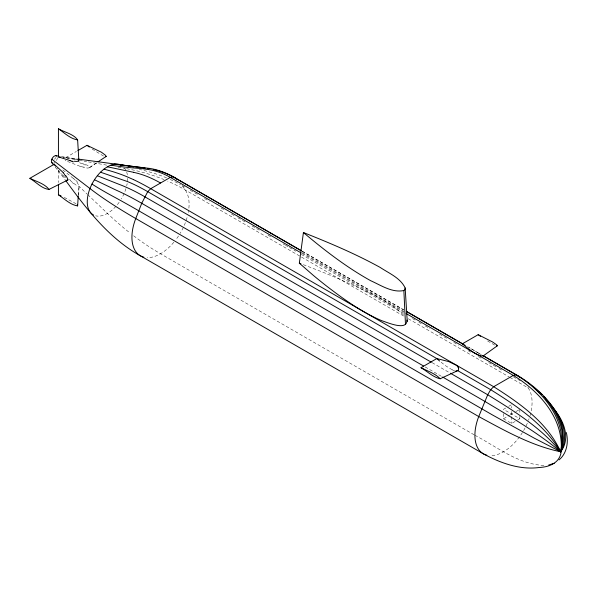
<?xml version="1.0" encoding="UTF-8"?>
<svg xmlns="http://www.w3.org/2000/svg" width="597" height="597" viewBox="0 0 597 597"><rect width="100%" height="100%" fill="white"/><g stroke="black" fill="none" stroke-linecap="round" stroke-linejoin="round"><path stroke-width="0.45" stroke-dasharray="2.98 2.24" d="M78.334 194.823L79.125 185.764L76.991 182.234M78.408 195.741L79.125 185.764M85.393 164.541C90.931 165.914 90.759 169.391 84.834 167.57M54.506 159.257L55.931 157.489M89.513 167.764L97.065 162.645M89.789 167.332L96.968 162.548M65.73 157.601L76.371 151.459M505.711 408.049L503.487 409.333L519.823 418.766L519.823 415.34M508.681 406.333L511.651 404.624L511.651 408.049M503.487 413.624L503.487 418.766L509.428 415.34M510.166 414.908L515.368 411.908M516.106 411.482L519.077 409.766M503.487 418.766L511.651 423.482L516.853 420.482M517.592 420.049L519.823 418.766M543.904 465.436C518.069 464.294 496.794 446.735 474.906 435.265M63.595 157.436L62.842 157.347L78.14 160.071M65.827 157.727L73.125 158.862M61.327 156.526L77.573 159.003M79.841 160.377L82.393 160.832M84.087 161.13L86.64 161.586M88.341 161.884L107.05 165.205M118.102 167.16L124.9 168.369M83.49 167.279L83.065 167.175M76.61 159.593L77.752 159.921M79.602 162.735L80.043 162.854M83.065 163.742L83.49 163.876M80.043 166.302L66.827 161.197M303.336 264.665L320.082 271.113A697.789 402.863 0 0 1 338.409 278.672C361.006 289.149 385.461 298.082 403.9 315.388M65.133 160.459L65.976 160.824M64.282 197.413L75.991 203.719M103.505 156.071L92.184 149.086M452.22 369.827L446.302 366.215A124.706 101.811 -58.5 0 1 444.511 364.916L440.235 361.536M494.667 345.103L486.57 340.365M468.891 347.536L469.623 347.954M471.055 348.775L474.481 350.752M302.179 251.203L403.863 309.91M467.623 346.715L481.339 354.633M302.127 251.277L403.468 309.783M477.906 352.723L474.66 350.849M302.336 252.68L403.96 311.358M301.948 253.374L404.02 312.306M182.272 185.652L184.652 187.025M190.212 190.234L197.353 194.361M204.502 198.48L209.263 201.234M221.174 208.107L224.345 209.943M231.494 214.069L234.673 215.905M237.845 217.733L246.576 222.778M252.135 225.987L259.285 230.114M268.016 235.151L271.187 236.987M283.097 243.86L284.687 244.777M285.478 245.24L287.866 246.613M289.448 247.531L295.806 251.195M301.358 254.404L403.781 313.537M412.512 318.574L415.684 320.41M418.863 322.246L421.243 323.619M425.213 325.91L429.974 328.663M439.504 334.163L446.653 338.29M453.795 342.409L458.556 345.163M468.085 350.663L471.264 352.499M478.406 356.625L481.585 358.454M488.727 362.58L495.876 366.707M499.047 368.543L502.226 370.371M513.338 376.789L520.487 380.916M403.594 316.007L185.264 189.958A242.919 191.585 -35.1 0 0 167.727 181.137M408.355 318.761L509.189 376.976M509.98 377.431L528.241 387.975A40.417 23.335 -60 0 1 530.039 415.669M432.131 362.67L449.601 372.752M425.168 366.946L441.847 376.573M474.115 434.81L160.511 253.755A242.919 140.25 60 0 1 133.638 235.8M479.712 353.767L478.57 353.103M479.869 353.857L480.988 354.506M62.842 169.951L73.125 178.287M73.812 183.413L76.879 185.682L78.886 186.212L87.207 194.137M54.349 162.63L54.603 163.085M87.804 194.704L107.43 213.398A242.919 140.25 60 0 0 130.303 233.226M70.14 180.01L69.498 179.369M63.222 176.018L58.588 170.264M55.178 166.959L65.274 179.988M57.222 168.473L57.678 169.07M527.867 387.438L528.241 387.975M182.458 185.921L185.264 189.958A40.417 23.335 -60 0 1 188.294 212.457M519.823 409.333L519.823 414.482M511.651 411.482L511.651 415.766M511.651 416.624L511.651 423.482M58.431 170.242L58.431 182.533M166.645 177.899A208.159 168.966 -70.6 0 0 153.847 173.264A276.113 199.637 -31.7 0 0 139.273 169.354M170.197 179.451A208.159 168.966 -70.6 0 1 180.585 184.689M124.564 167.914A28.529 16.47 -60 0 1 125.915 170.1M126.736 172.212A28.529 16.47 -60 0 1 127.318 174.705M127.601 178.346A28.529 16.47 -60 0 1 126.736 185.704M125.945 188.659A28.529 16.47 -60 0 1 121.333 198.95M119.161 202.279A28.529 16.47 -60 0 1 95.692 215.83M126.534 168.667A242.919 191.585 -35.1 0 1 164.056 179.593M529.076 418.698A40.417 23.335 -60 0 1 528.532 420.221M527.308 423.243A40.417 23.335 -60 0 1 490.159 455.653M187.055 217.651A40.417 23.335 -60 0 1 180.212 233.285M178.496 236.016A40.417 23.335 -60 0 1 175.518 240.166M173.839 242.248A40.417 23.335 -60 0 1 147.183 257.643M57.275 157.638A4.142 2.388 -60 0 1 56.051 161.227M54.349 162.839A4.142 2.388 -60 0 1 53.678 163.138M454.518 370.759A22.395 18.283 -58.5 0 1 452.235 369.797M73.528 183.615A37.35 26.828 21.1 0 1 72.453 182.667M72.259 182.264A57.073 36.469 24.6 0 1 69.976 180.078M80.065 163.026A57.073 36.171 35.1 0 1 83.073 163.914M83.468 164.406A36.477 25.589 37.9 0 1 85.341 165.078M76.297 159.078A37.35 12.724 -13 0 1 77.2 159.317M73.491 158.72A57.073 16.052 -7.1 0 1 75.752 159.183M73.215 178.219A57.073 46.103 11 0 1 75.483 180.406M76.095 180.57A36.477 27.865 17.3 0 1 77.394 182.048M64.67 177.376A57.073 15.776 66.7 0 1 63.155 175.622M65.513 177.615A36.477 11.903 71.7 0 1 64.879 176.891M84.811 167.279A37.35 28.014 41.3 0 1 83.476 166.981M83.073 167.063A57.073 45.894 48.6 0 1 80.058 166.182"/><path stroke-width="0.9" d="M58.431 184.286L58.431 194.816C64.439 198.831 70.274 204.808 77.625 205.898L78.252 196.055M406.147 313.537L513.286 375.394C538.382 390.595 562.247 416.684 561.299 447.735C562.128 461.071 551.658 466.951 539.3 467.481C519.935 470.152 500.652 463.071 483.786 454.048L140.81 256.031C109.147 238.561 86.766 209.346 65.834 180.712M406.975 320.029C407.348 331.477 387.095 322.283 381.856 320.738C361.558 312.149 343.551 299.104 326.171 285.739A697.789 402.863 0 0 1 313.074 275.157L299.336 263.18L303.418 232.531C329.574 242.889 355.581 253.859 380.237 267.463C388.975 273.322 400.483 277.933 405.154 287.97L407.266 321.529M405.154 287.97L404.945 289.448L403.863 290.523C392.169 293.037 380.938 285.247 370.662 280.694C346.506 267.277 324.514 250.292 303.418 232.531M65.595 175.443C66.26 176.279 69.439 180.719 67.021 179.966M52.446 159.287L51.812 159.235L89.96 188.54A242.919 51.335 21.2 0 0 135.758 218.539L478.734 416.557C504.808 430.631 531.367 445.743 560.65 451.772C567.299 419.721 542.106 390.371 516.278 374.916L482.697 355.499M91.975 184.055A276.113 61.148 14.9 0 0 113.43 196.6A208.159 18.343 33.6 0 1 138.743 210.778L492.488 414.967L534.151 438.101L560.65 451.772C567.329 431.982 556.725 411.072 543.763 396.408M29.85 178.316C36.327 181.518 44.424 183.577 49.044 189.398C42.126 188.943 35.872 181.861 29.85 178.316L54.178 164.272L63.222 172.57M77.894 150.578L87.013 145.317L101.408 152.22L105.527 155.287L106.206 156.392L105.527 156.72M442.638 377.035L484.719 401.326C510.778 416.9 537.203 432.362 560.65 451.772C572.18 420.639 543.785 391.513 519.271 376.535L483.54 355.909M300.94 250.479L173.302 176.899L170.309 177.376L150.713 188.689L147.72 191.667L141.735 203.308L135.758 218.539A40.417 23.335 -60 0 0 143.884 257.195M553.874 409.132C563.732 420.266 571.016 438.646 560.65 451.772C544.576 424.497 516.987 406.176 490.697 389.684L457.705 370.633L440.198 378.759C433.273 377.356 427.183 371.304 421.012 367.685L436.803 358.566L448.541 361.543L456.041 365.065A13.992 10.35 -20.9 0 1 458.16 367.148M406.609 311.597L462.384 343.797L478.175 334.678L492.562 341.962L496.689 344.842L497.361 345.76L496.689 345.894M450.392 373.215L487.704 394.759C513.89 410.915 541.024 427.653 560.65 451.772C570.941 433.84 559.188 412.437 545.994 399.557M58.431 128.81C64.439 132.825 70.274 138.802 77.625 139.892C73.774 134.124 64.513 132.258 58.431 128.81L58.431 156.899L70.14 160.586M77.625 205.898L77.222 204.749M457.705 370.633L455.757 371.05M559.038 459.899C566.978 453.317 568.695 442.108 566.307 432.519M74.274 161.257C75.244 161.414 80.364 161.772 78.446 160.175M497.361 345.76L483.286 355.864A2.91 1.007 14.9 0 1 481.219 355.767L479.234 355.208A13.746 4.761 14.9 0 1 475.779 353.678L474.324 352.894M97.998 161.862L106.206 156.392M49.044 189.398L67.983 179.921M554.262 463.242L548.733 465.003M58.431 156.899L60.603 157.101M120.4 164.772L126.176 165.63M114.325 164.227L149.974 168.444A108.691 84.475 -89.2 0 1 173.309 176.861L301.343 250.822M145.093 168.048L78.476 159.138M55.909 155.698L58.618 156.108M128.101 165.936L130.019 166.25M131.937 166.578L133.847 166.914M107.43 166.809L133.638 172.317M100.527 172.197L127.34 181.51A108.691 27.208 40.5 0 1 147.705 191.644M299.336 263.18L300.933 263.777M97.341 175.749L119.661 184.57A126.564 34.678 41.6 0 1 144.713 196.704M58.431 194.816L61.088 195.965M421.012 367.685C427.452 371.08 435.094 373.431 440.198 378.759M133.527 179.615L126.624 176.578A276.695 98.602 -11.8 0 0 103.953 169.167M94.46 179.742L116.422 190.264A158.026 37.454 39.9 0 1 141.728 203.301M465.22 345.424L462.384 343.797L469.787 349.932M406.527 311.447L462.899 343.991M301.164 252.927L170.309 177.376A102.356 81.655 -80.7 0 0 150.489 169.839L140.653 168.481A276.695 108.908 -14.9 0 1 110.908 165.153M474.272 352.864L474.272 352.864A42.588 14.753 14.9 0 1 469.817 349.932M147.72 191.667L436.803 358.566L439.631 361.036M144.728 196.741L431.34 362.215M141.735 203.308L423.586 366.036M478.175 334.678L480.495 336.305M87.013 145.317L89.334 147.041M533.748 387.431L541.979 394.55M520.203 377.505L516.278 374.916L513.286 375.394L493.689 386.707L490.697 389.684L487.704 394.759L478.734 416.557A40.417 23.335 -60 0 0 486.861 455.212M176.287 178.518L177.227 179.488M551.732 406.572L552.8 407.855M51.812 162.615L53.499 164.787M55.439 166.056L54.178 164.272M458.115 367.17L458.623 368.625M560.65 451.772C547.576 422.736 519.845 403.251 493.689 386.707L150.713 188.689A102.356 17.828 37.2 0 0 133.534 179.63M77.625 139.892L78.886 161.041M403.863 290.523L405.49 324.469M93.52 215.01A28.529 16.47 -60 0 1 92.684 182.719A28.529 16.47 -60 0 1 121.057 165.056M133.646 172.354A127.855 73.819 60 0 1 160.511 182.988M147.616 168.466A126.564 97.348 88.3 0 1 148.869 168.66M153.242 169.496A126.564 97.348 88.3 0 1 176.309 178.466M458.593 368.633A2.978 2.201 -20.9 0 1 457.742 370.662M52.984 163.235A4.142 2.388 -60 0 1 52.126 158.533A4.142 2.388 -60 0 1 56.708 156.093M72.244 161.175A57.073 25.708 -21.4 0 1 69.968 160.712M73.468 161.832A36.477 14.179 -16.9 0 1 71.946 161.608M64.901 175.22A37.35 13.91 75.7 0 1 65.536 176.085M63.192 172.787A57.073 25.477 81 0 1 64.7 174.548"/></g></svg>
